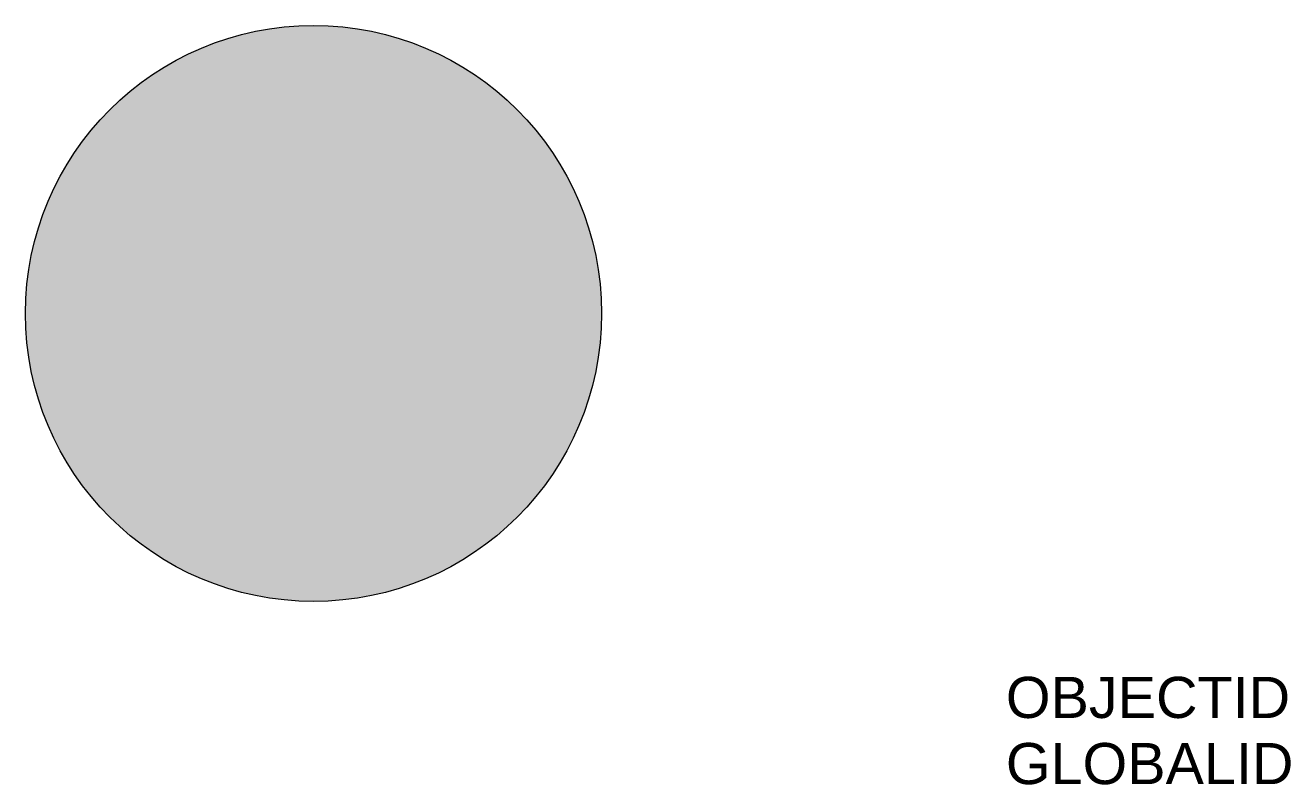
# Model space of a CAD drawing. Extents: x -0.035 to 0.119, y -0.057 to 0.035.
import ezdxf

# ---------------------------------------------------------------- set-up
doc = ezdxf.new("R2010")
doc.units = 0
doc.header["$LTSCALE"] = 50
doc.header["$MEASUREMENT"] = 0
doc.linetypes.add('EESLU', pattern=[2, 1, 1])
doc.styles.get("Standard").update_dxf_attribs({"font": 'arial.ttf'})

msp = doc.modelspace()

# ---------------------------------------------------------------- hatches: boundary and pattern name
at = {"linetype": 'ByBlock'}
h = msp.add_hatch(color=104, dxfattribs=at)
h.dxf.hatch_style = 1
edge = h.paths.add_edge_path()
edge.add_arc((0, 0), 0.035, 0, 360)

# ---------------------------------------------------------------- linework, layer by layer
at = {"color": 104, "linetype": 'ByBlock'}
msp.add_circle((0, 0), 0.035, dxfattribs=at)

# ---------------------------------------------------------------- texts
at = {"color": 0, "linetype": 'EESLU', "flags": 1}
for tag, p in [('OBJECTID', (0.08411, -0.04916)), ('GLOBALID', (0.08411, -0.0572))]:
    msp.add_attdef(tag, p, '', height=0.005, dxfattribs=at)

doc.saveas('drawing.dxf')
